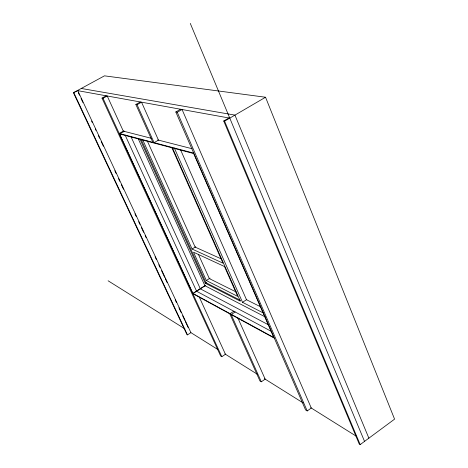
<?xml version="1.0" encoding="UTF-8"?>
<svg xmlns="http://www.w3.org/2000/svg" width="468" height="468" viewBox="0 0 468 468"><rect width="100%" height="100%" fill="white"/><g stroke="black" fill="none" stroke-linecap="round" stroke-linejoin="round"><path stroke-width="0.7" d="M228.899 117.971L223.716 120.996L359.225 443.986L360.185 444.6L394.577 419.147L265.543 97.239L104.481 75.839L73.423 92.717L186.943 334.556L187.469 334.889L190.909 332.643L77.787 90.669L73.423 92.717M307.201 410.945L311.29 408.032L182.064 109.506L177.255 112.256L175.81 111.981L305.575 409.909L307.201 410.945L177.255 112.256M233.813 311.226L229.823 313.841L259.927 380.917L261.32 381.8L265.169 379.15L237.849 317.947M106.177 95.794L102.006 98.093L220.621 355.943L221.826 356.715L225.459 354.276L199.321 297.174M235.176 311.957L231.18 314.584L261.32 381.8M174.359 148.034L242.529 302.316L246.8 299.52M205.627 285.48L192.845 293.658L274.306 338.118M206.318 280.519L237.697 296.384L224.47 266.514L193.524 252.211L206.318 280.519L210.085 278.115M140.143 139.505L205.247 283.222L206.4 282.485M124.599 131.11L119.597 133.947L192.874 293.389L205.663 285.205M142.594 139.563L192.085 249.029L195.759 246.735M223.716 120.996L224.587 121.159L265.543 97.239M175.81 111.981L180.607 109.243M123.581 130.981L119.205 133.462L193.729 153.112M152.849 142.331L135.849 104.463L140.312 101.966M137.06 104.692L141.535 102.188L158.471 140.131L154.089 142.658L137.06 104.692L135.849 104.463M102.006 98.093L103.036 98.286L107.219 95.987L123.634 131.841M81.251 88.464L234.942 115.11L368.872 438.171M77.343 90.587L229.776 118.129M123.312 131.139L151.392 138.317M157.71 139.932L192.102 148.73M119.597 133.947L193.688 153.551L273.833 337.527L192.874 293.389M221.575 259.02L195.15 247.116L147.338 141.014M192.085 249.029L222.984 263.151L171.826 147.601M236.352 292.079L209.331 278.595L198.362 254.247M260.746 306.891L246.501 299.719L180.73 150.187M240.453 300.333L205.996 282.742L140.95 139.037M205.247 283.222L240.312 301.181L172.318 147.525M242.529 302.316L263.776 313.197M265.292 316.947L204.89 285.702L138.107 138.464M268.62 324.903L200.362 288.85L131.034 136.785M271.51 331.467L196.607 291.254L125.137 135.123M108.108 280.782L184.913 328.887M190.377 332.309L217.743 349.444M224.962 353.966L257.382 374.271M264.49 378.723L303.217 402.977M310.805 407.733L356.511 436.351M73.868 92.799L187.469 334.889M78.267 92.57L79.507 95.22M81.058 98.532L82.912 102.504M91.588 121.048L92.208 122.376M95.302 128.998L95.922 130.32M98.397 135.621L99.637 138.265M101.187 141.576L103.352 146.215M114.812 170.721L116.052 173.365M118.527 178.665L119.767 181.315M121.317 184.626L123.488 189.259M134.942 213.765L136.182 216.415M138.663 221.709L139.897 224.359M141.447 227.67L143.617 232.309M145.162 235.62L146.092 237.604M155.072 256.809L156.312 259.459M158.792 264.759L160.027 267.409M161.577 270.72L164.672 277.343M165.292 278.665L167.152 282.637M175.202 299.859L176.442 302.503M178.922 307.804L181.087 312.443M182.637 315.754L184.807 320.387M185.422 321.709L188.212 327.67M103.036 98.286L221.826 356.715M224.587 121.159L360.185 444.6M190.283 23.4L364.537 441.382"/></g></svg>
